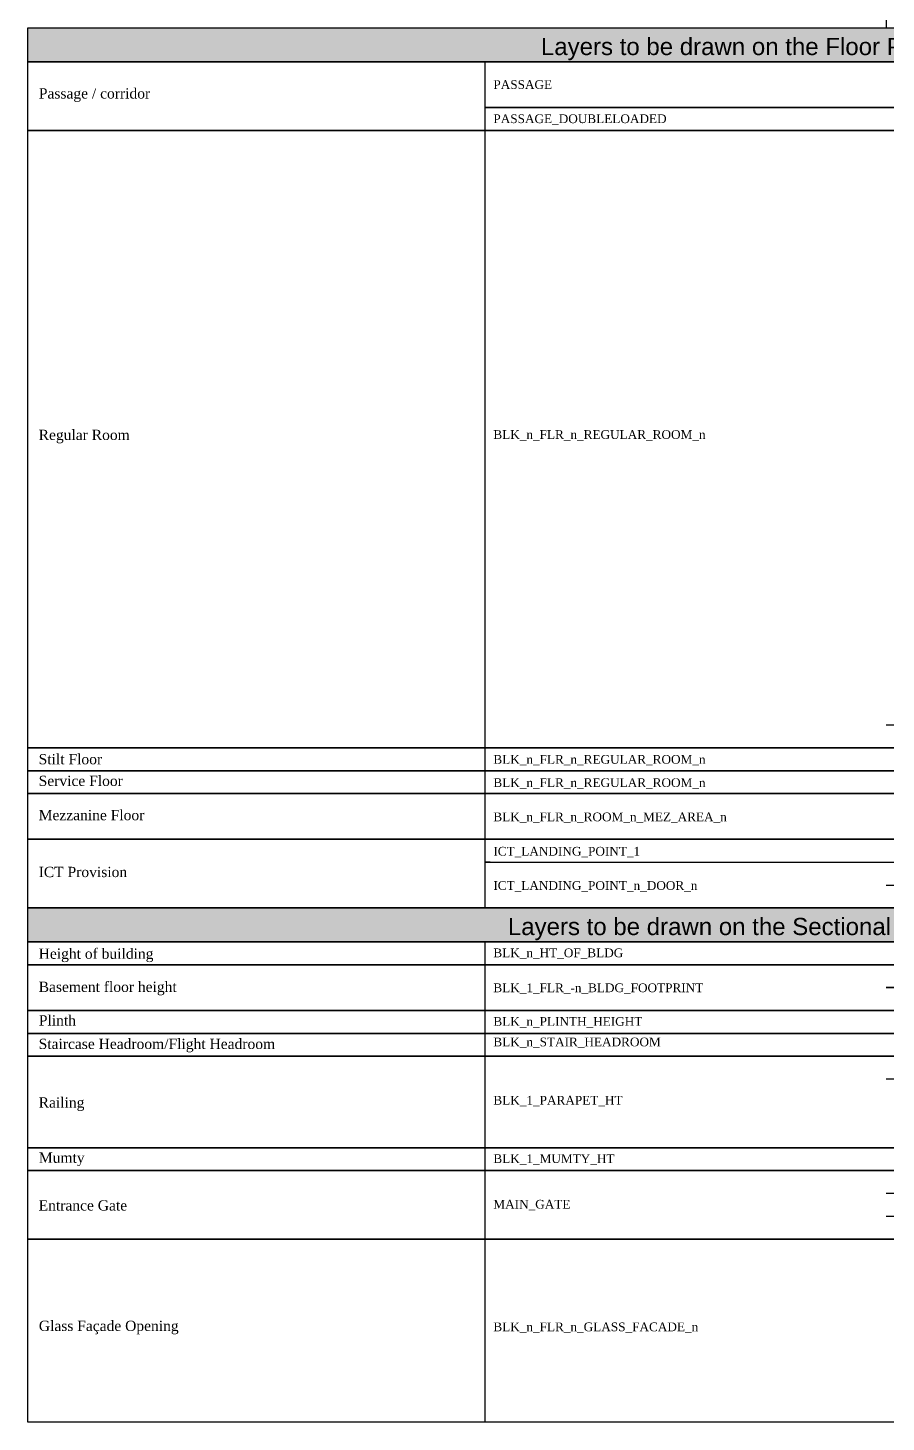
# Model space of a CAD drawing. Header units: millimetres. Extents: x -9481 to -9286, y 28719 to 28853.
# Drawn here: x -9481.26 to -9461.73, y 28731.43 to 28763.17 of the extents above; entities that cross this region are included whole.
import ezdxf

# ---------------------------------------------------------------- set-up
doc = ezdxf.new("R2010")
doc.units = ezdxf.units.MM
doc.linetypes.add('CONTINULUS', pattern=[0])
doc.layers.add('BLK_1_PLANTATION_GREENSTRIP', color=7, linetype='Continuous')
doc.layers.add('HATCH', color=7, linetype='Continuous')
doc.styles.add('MtXpl_Georgia', font='georgiab.ttf')
doc.styles.get("Standard").update_dxf_attribs({"font": 'arial.ttf', "height": 0.25})

# ---------------------------------------------------------------- blocks, each defined once
blk = doc.blocks.new('H3')
at = {"layer": 'HATCH', "linetype": 'CONTINULUS', "ltscale": 0.05}
h = blk.add_hatch(color=241, dxfattribs=at)
h.dxf.hatch_style = 1
h.paths.add_polyline_path([(-9435.455, 28800.338), (-9435.455, 28799.565), (-9396.427, 28799.565), (-9396.427, 28800.338)])
blk.add_lwpolyline([(-9435.455, 28800.338), (-9396.427, 28800.338), (-9396.427, 28799.565), (-9435.455, 28799.565), (-9435.455, 28800.338)], close=True)
at = {"color": 18, "insert": (-9423.782, 28800.11), "char_height": 0.39118, "attachment_point": 1}
blk.add_mtext_dynamic_manual_height_columns('Layers to be drawn on the Floor Plans and Sectional Elevations', width=16.98219, gutter_width=1.633, heights=[0], dxfattribs=at)
blk = doc.blocks.new('J4')
at = {"layer": 'HATCH', "linetype": 'CONTINULUS', "ltscale": 0.05}
h = blk.add_hatch(color=241, dxfattribs=at)
h.dxf.hatch_style = 1
h.paths.add_polyline_path([(-9435.455, 28796.771), (-9435.455, 28795.998), (-9396.427, 28795.998), (-9396.427, 28796.771)])
blk.add_lwpolyline([(-9435.455, 28796.771), (-9396.427, 28796.771), (-9396.427, 28795.998), (-9435.455, 28795.998), (-9435.455, 28796.771)], close=True)
at = {"color": 18, "insert": (-9424.534, 28796.544), "char_height": 0.39118, "attachment_point": 1}
blk.add_mtext_dynamic_manual_height_columns('Layers to be drawn on the Sectional Elevations or Building Elevation', width=18.54654, gutter_width=1.633, heights=[0], dxfattribs=at)

msp = doc.modelspace()

# ---------------------------------------------------------------- linework, layer by layer
for p, q in [((-9461.732, 28763.694), (-9461.732, 28763.171)), ((-9470.864, 28762.4), (-9470.864, 28761.879)), ((-9470.864, 28761.879), (-9470.864, 28761.358)), ((-9470.864, 28761.358), (-9470.864, 28760.838)), ((-9470.864, 28760.838), (-9470.864, 28760.317)), ((-9470.864, 28760.317), (-9470.864, 28757.714)), ((-9470.864, 28757.714), (-9470.864, 28757.193)), ((-9470.864, 28757.193), (-9470.864, 28746.78)), ((-9470.864, 28746.78), (-9470.864, 28746.26)), ((-9470.864, 28746.26), (-9470.864, 28745.739)), ((-9470.864, 28745.739), (-9470.864, 28745.218)), ((-9470.864, 28745.218), (-9470.864, 28744.698)), ((-9470.864, 28744.698), (-9470.864, 28744.177)), ((-9470.864, 28744.177), (-9470.864, 28743.656)), ((-9470.864, 28743.656), (-9470.864, 28743.136)), ((-9470.864, 28742.363), (-9470.864, 28741.842)), ((-9470.864, 28741.842), (-9470.864, 28741.321)), ((-9470.864, 28741.321), (-9470.864, 28740.801)), ((-9470.864, 28740.801), (-9470.864, 28740.28)), ((-9470.864, 28740.28), (-9470.864, 28739.759)), ((-9470.864, 28739.759), (-9470.864, 28739.239)), ((-9470.864, 28739.239), (-9470.864, 28738.197)), ((-9470.864, 28738.197), (-9470.864, 28737.677)), ((-9470.864, 28737.677), (-9470.864, 28737.156)), ((-9470.864, 28737.156), (-9470.864, 28736.635)), ((-9470.864, 28736.635), (-9470.864, 28736.115)), ((-9470.864, 28736.115), (-9470.864, 28735.594)), ((-9470.864, 28735.594), (-9470.864, 28735.074)), ((-9470.864, 28735.074), (-9470.864, 28734.553)), ((-9470.864, 28734.553), (-9470.864, 28734.032)), ((-9470.864, 28734.032), (-9470.864, 28733.512)), ((-9470.864, 28733.512), (-9470.864, 28732.991)), ((-9470.864, 28732.991), (-9470.864, 28732.47)), ((-9470.864, 28732.47), (-9470.864, 28731.95)), ((-9470.864, 28731.95), (-9470.864, 28731.429))]:
    msp.add_line(p, q)
for points in [[(-9481.258, 28761.879), (-9481.258, 28762.4), (-9442.23, 28762.4), (-9442.23, 28761.879)], [(-9481.258, 28761.358), (-9481.258, 28761.879), (-9481.258, 28761.879)], [(-9442.23, 28761.358), (-9442.23, 28760.838), (-9481.258, 28760.838), (-9481.258, 28761.358), (-9481.258, 28761.358)], [(-9470.864, 28761.358), (-9455.602, 28761.358)], [(-9455.602, 28761.358), (-9470.864, 28761.358)], [(-9481.258, 28760.317), (-9481.258, 28760.838), (-9442.23, 28760.838), (-9442.23, 28760.317)], [(-9481.258, 28759.797), (-9481.258, 28760.317)], [(-9481.258, 28759.276), (-9481.258, 28759.797)], [(-9481.258, 28758.755), (-9481.258, 28759.276)], [(-9481.258, 28758.235), (-9481.258, 28758.755)], [(-9481.258, 28757.714), (-9481.258, 28758.235)], [(-9481.258, 28757.193), (-9481.258, 28757.714)], [(-9481.258, 28756.673), (-9481.258, 28757.193)], [(-9481.258, 28756.152), (-9481.258, 28756.673)], [(-9481.258, 28754.069), (-9481.258, 28756.152)], [(-9481.258, 28753.549), (-9481.258, 28754.069)], [(-9481.258, 28753.028), (-9481.258, 28753.549)], [(-9481.258, 28752.507), (-9481.258, 28753.028)], [(-9481.258, 28751.987), (-9481.258, 28752.507)], [(-9481.258, 28751.466), (-9481.258, 28751.987)], [(-9481.258, 28750.946), (-9481.258, 28751.466)], [(-9481.258, 28750.425), (-9481.258, 28750.946)], [(-9481.258, 28749.904), (-9481.258, 28750.425)], [(-9481.258, 28749.384), (-9481.258, 28749.904)], [(-9481.258, 28748.863), (-9481.258, 28749.384)], [(-9481.258, 28748.342), (-9481.258, 28748.863)], [(-9481.258, 28747.822), (-9481.258, 28748.342)], [(-9481.258, 28747.301), (-9481.258, 28747.822)], [(-9461.732, 28747.301), (-9442.23, 28747.301), (-9442.23, 28746.78), (-9481.258, 28746.78), (-9481.258, 28747.301), (-9481.258, 28747.301)], [(-9470.738, 28746.78), (-9470.864, 28746.78)], [(-9470.864, 28746.78), (-9470.738, 28746.78)], [(-9470.738, 28746.26), (-9470.864, 28746.26)], [(-9470.864, 28746.26), (-9470.738, 28746.26)], [(-9481.258, 28745.218), (-9481.258, 28745.739), (-9442.23, 28745.739), (-9442.23, 28745.218), (-9457.862, 28745.218)], [(-9470.738, 28745.739), (-9470.864, 28745.739)], [(-9470.864, 28745.739), (-9470.738, 28745.739)], [(-9457.862, 28745.218), (-9442.23, 28745.218), (-9442.23, 28744.698), (-9481.258, 28744.698), (-9481.258, 28745.218)], [(-9481.258, 28744.177), (-9481.258, 28744.698), (-9442.23, 28744.698), (-9442.23, 28744.177), (-9457.862, 28744.177)], [(-9470.738, 28744.698), (-9470.864, 28744.698)], [(-9470.864, 28744.698), (-9470.738, 28744.698)], [(-9481.258, 28743.656), (-9481.258, 28744.177)], [(-9470.738, 28744.177), (-9470.864, 28744.177)], [(-9470.864, 28744.177), (-9470.738, 28744.177)], [(-9470.864, 28744.177), (-9442.23, 28744.177), (-9442.23, 28743.656), (-9457.862, 28743.656)], [(-9461.732, 28743.656), (-9442.23, 28743.656), (-9442.23, 28743.136), (-9481.258, 28743.136), (-9481.258, 28743.656)], [(-9481.258, 28741.321), (-9481.258, 28741.842), (-9442.23, 28741.842), (-9442.23, 28741.321), (-9461.732, 28741.321)], [(-9461.732, 28741.321), (-9442.23, 28741.321), (-9442.23, 28740.801), (-9481.258, 28740.801), (-9481.258, 28741.321), (-9481.258, 28741.321)], [(-9481.258, 28739.239), (-9481.258, 28739.759), (-9442.23, 28739.759), (-9442.23, 28739.239), (-9461.732, 28739.239)], [(-9481.258, 28738.718), (-9481.258, 28739.239)], [(-9481.258, 28738.197), (-9481.258, 28738.718)], [(-9442.23, 28738.197), (-9442.23, 28737.677), (-9481.258, 28737.677), (-9481.258, 28738.197), (-9481.258, 28738.197)], [(-9481.258, 28736.635), (-9481.258, 28737.156), (-9442.23, 28737.156), (-9442.23, 28736.635), (-9461.732, 28736.635)], [(-9481.258, 28736.115), (-9481.258, 28736.635)], [(-9461.732, 28736.115), (-9442.23, 28736.115), (-9442.23, 28735.594), (-9481.258, 28735.594), (-9481.258, 28736.115), (-9481.258, 28736.115)], [(-9481.258, 28735.074), (-9481.258, 28735.594), (-9442.23, 28735.594), (-9442.23, 28735.074)], [(-9481.258, 28734.553), (-9481.258, 28735.074)], [(-9481.258, 28734.032), (-9481.258, 28734.553)], [(-9481.258, 28733.512), (-9481.258, 28734.032)], [(-9481.258, 28732.991), (-9481.258, 28733.512)], [(-9481.258, 28732.47), (-9481.258, 28732.991)], [(-9481.258, 28731.95), (-9481.258, 28732.47)], [(-9442.23, 28731.95), (-9442.23, 28731.429), (-9481.258, 28731.429), (-9481.258, 28731.95)]]:
    msp.add_lwpolyline(points)
for points in [[(-9481.258, 28746.78), (-9442.23, 28746.78), (-9442.23, 28746.26), (-9481.258, 28746.26), (-9481.258, 28746.78)], [(-9481.258, 28746.26), (-9442.23, 28746.26), (-9442.23, 28745.739), (-9481.258, 28745.739), (-9481.258, 28746.26)], [(-9481.258, 28742.363), (-9442.23, 28742.363), (-9442.23, 28741.842), (-9481.258, 28741.842), (-9481.258, 28742.363)], [(-9481.258, 28740.801), (-9442.23, 28740.801), (-9442.23, 28740.28), (-9481.258, 28740.28), (-9481.258, 28740.801)], [(-9481.258, 28740.28), (-9442.23, 28740.28), (-9442.23, 28739.759), (-9481.258, 28739.759), (-9481.258, 28740.28)], [(-9481.258, 28737.677), (-9442.23, 28737.677), (-9442.23, 28737.156), (-9481.258, 28737.156), (-9481.258, 28737.677)]]:
    msp.add_lwpolyline(points, close=True)

# ---------------------------------------------------------------- block references
at = {"layer": 'BLK_1_PLANTATION_GREENSTRIP', "linetype": 'CONTINULUS'}
for name, p in [('H3', (-45.803, -37.165)), ('J4', (-45.803, -53.635))]:
    msp.add_blockref(name, p, dxfattribs=at)

# ---------------------------------------------------------------- texts
at = {"linetype": 'CONTINULUS', "style": 'MtXpl_Georgia'}
for s, height, p in [('PASSAGE', 0.199, (-9470.667, 28761.783)), ('Passage / corridor', 0.23406, (-9481.009, 28761.564)), ('PASSAGE_DOUBLELOADED', 0.19901, (-9470.667, 28761.005)), ('Regular Room', 0.23406, (-9481.013, 28753.79)), ('BLK_n_FLR_n_REGULAR_ROOM_n', 0.19901, (-9470.667, 28753.815)), ('Stilt Floor', 0.23406, (-9481.013, 28746.406)), ('BLK_n_FLR_n_REGULAR_ROOM_n', 0.19901, (-9470.667, 28746.419)), ('Service Floor', 0.23406, (-9481.013, 28745.913)), ('BLK_n_FLR_n_REGULAR_ROOM_n', 0.19901, (-9470.667, 28745.889)), ('Mezzanine Floor', 0.23406, (-9481.013, 28745.133)), ('BLK_n_FLR_n_ROOM_n_MEZ_AREA_n', 0.19901, (-9470.667, 28745.109)), ('ICT_LANDING_POINT_1', 0.19901, (-9470.667, 28744.327)), ('ICT Provision', 0.23406, (-9481.013, 28743.838)), ('ICT_LANDING_POINT_n_DOOR_n', 0.19901, (-9470.667, 28743.547)), ('Height of building', 0.23406, (-9481.013, 28741.978)), ('BLK_n_HT_OF_BLDG', 0.19901, (-9470.667, 28742.014)), ('Basement floor height', 0.23406, (-9481.013, 28741.223)), ('BLK_1_FLR_-n_BLDG_FOOTPRINT', 0.19901, (-9470.667, 28741.218)), ('Plinth', 0.2341, (-9481.009, 28740.458)), ('BLK_n_PLINTH_HEIGHT', 0.19901, (-9470.667, 28740.452)), ('Staircase Headroom/Flight Headroom', 0.23406, (-9481.013, 28739.924)), ('BLK_n_STAIR_HEADROOM', 0.19901, (-9470.667, 28739.985)), ('Railing', 0.2341, (-9481.013, 28738.589)), ('BLK_1_PARAPET_HT', 0.19901, (-9470.667, 28738.658)), ('Mumty', 0.2341, (-9481.009, 28737.334)), ('BLK_1_MUMTY_HT', 0.19901, (-9470.667, 28737.328)), ('Entrance Gate', 0.23406, (-9481.013, 28736.246)), ('MAIN_GATE', 0.199, (-9470.667, 28736.29)), ('Glass Façade Opening', 0.23406, (-9481.009, 28733.504)), ('BLK_n_FLR_n_GLASS_FACADE_n', 0.19901, (-9470.667, 28733.498))]:
    msp.add_text(s, height=height, dxfattribs=at).set_placement(p)

doc.saveas('drawing.dxf')
